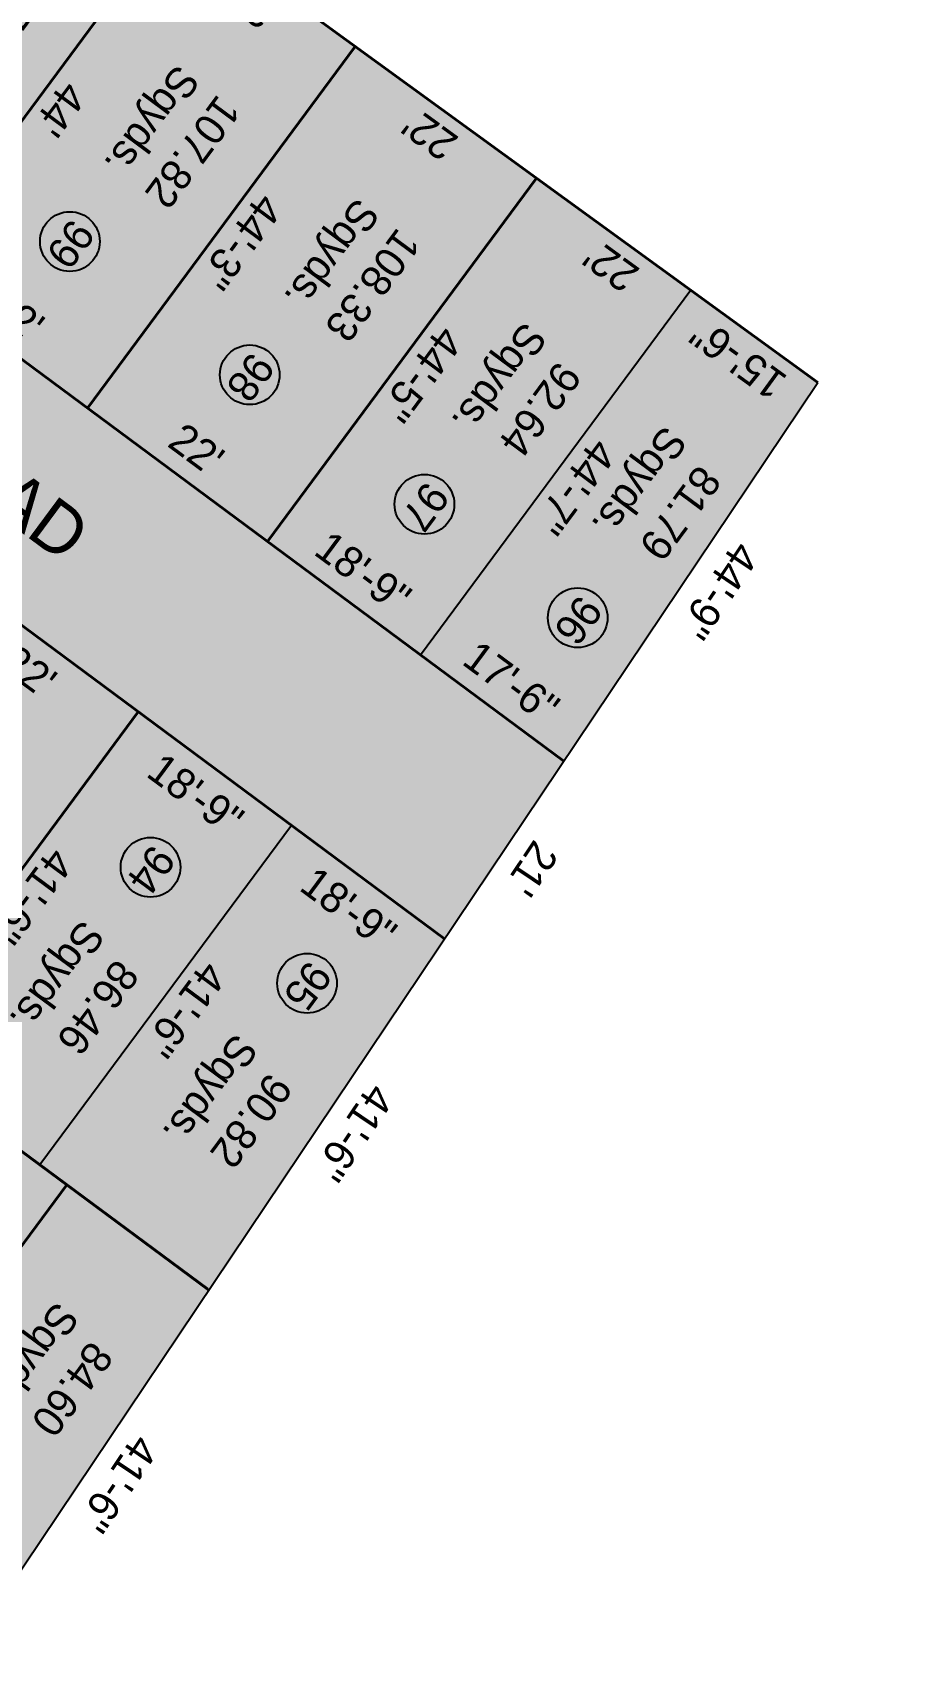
# Model space of a CAD drawing. Header units: inches. Extents: x 762346 to 770488, y 234893 to 242941.
# Drawn here: x 769306 to 770346, y 237923 to 239853 of the extents above; entities that cross this region are included whole.
import ezdxf

# ---------------------------------------------------------------- set-up
doc = ezdxf.new("R2010")
doc.units = ezdxf.units.IN
doc.header["$MEASUREMENT"] = 0
doc.header["$PDMODE"] = 66
doc.layers.get('Defpoints').update_dxf_attribs({"lineweight": 0})
doc.layers.add('DIM', color=5, linetype='Continuous', lineweight=0)
doc.layers.add('Main Road', color=7, linetype='Continuous')
doc.layers.add('Text', color=7, linetype='Continuous')
doc.styles.get("Standard").update_dxf_attribs({"font": 'comic.ttf'})
doc.dimstyles.new('SEC', dxfattribs={"dimtxt": 10, "dimasz": 0.18, "dimexe": 2, "dimexo": 2.0625, "dimgap": 0.25, "dimtad": 0, "dimdec": 1, "dimrnd": 0.0025, "dimzin": 0, "dimdsep": 46, "dimlunit": 4, "dimtxsty": 'Standard', "dimcen": 0.09, "dimclrd": 256, "dimclre": 256, "dimclrt": 256, "dimadec": 0, "dimazin": 0, "dimtfac": 1, "dimtdec": 1, "dimtofl": 0, "dimtmove": 0, "dimatfit": 3, "dimfxl": 1, "dimtolj": 1, "dimtzin": 0, "dimlwd": -1, "dimlwe": -1, "dimarcsym": 0})

# ---------------------------------------------------------------- blocks, each defined once
blk = doc.blocks.new('*D139')
at = {"layer": 'Defpoints', "color": 0, "transparency": 16777216}
for p in [(764652.4, 243582.4, 99.9), (764690.3, 243582.4), (764652.4, 243318.4, 99.9)]:
    blk.add_point(p, dxfattribs=at)
at = {"layer": 'DIM', "color": 5, "transparency": 16777216, "insert": (764690.3, 243450.4), "char_height": 36, "attachment_point": 5, "rotation": 90}
blk.add_mtext("\\A1;22'", dxfattribs=at)
blk = doc.blocks.new('_Oblique')
at = {"color": 0, "linetype": 'ByBlock', "lineweight": -2}
blk.add_line((-0.5, -0.5), (0.5, 0.5), dxfattribs=at)
blk = doc.blocks.new('*D140')
at = {"layer": 'Defpoints', "color": 0, "transparency": 16777216}
for p in [(764652.4, 243807.2, 99.9), (764690.3, 243807.2), (764652.4, 243582.4, 99.9)]:
    blk.add_point(p, dxfattribs=at)
at = {"layer": 'DIM', "color": 5, "transparency": 16777216, "insert": (764690.3, 243694.8), "char_height": 36, "attachment_point": 5, "rotation": 90}
blk.add_mtext('\\A1;18\'-9"', dxfattribs=at)
blk = doc.blocks.new('*D159')
at = {"layer": 'Defpoints', "color": 0, "transparency": 16777216}
for p in [(765150.5, 243611.4), (764652.4, 243582.4, 99.9), (765150.5, 243582.4, 99.9)]:
    blk.add_point(p, dxfattribs=at)
at = {"layer": 'DIM', "color": 5, "transparency": 16777216, "insert": (764901.5, 243611.4), "char_height": 36, "attachment_point": 5}
blk.add_mtext('\\A1;41\'-6"', dxfattribs=at)
blk = doc.blocks.new('*D161')
at = {"layer": 'Defpoints', "color": 0, "transparency": 16777216}
for p in [(765150.5, 243836.2), (764652.4, 243807.2, 99.9), (765150.5, 243807.2, 99.9)]:
    blk.add_point(p, dxfattribs=at)
at = {"layer": 'DIM', "color": 5, "transparency": 16777216, "insert": (764901.5, 243836.2), "char_height": 36, "attachment_point": 5}
blk.add_mtext('\\A1;41\'-6"', dxfattribs=at)
blk = doc.blocks.new('*D162')
at = {"layer": 'Defpoints', "color": 0, "transparency": 16777216}
for p in [(765150.5, 243875.4), (765150.5, 243846.4, 99.9), (765648.6, 243846.4, 99.9)]:
    blk.add_point(p, dxfattribs=at)
at = {"layer": 'DIM', "color": 5, "transparency": 16777216, "insert": (765399.5, 243875.4), "char_height": 36, "attachment_point": 5}
blk.add_mtext('\\A1;41\'-6"', dxfattribs=at)
blk = doc.blocks.new('*D164')
at = {"layer": 'Defpoints', "color": 0, "transparency": 16777216}
for p in [(764362.5, 243321.4), (764400.4, 243321.4, 99.9), (764400.4, 243057.4, 99.9)]:
    blk.add_point(p, dxfattribs=at)
at = {"layer": 'DIM', "color": 5, "transparency": 16777216, "insert": (764362.5, 243189.4), "char_height": 36, "attachment_point": 5, "rotation": 90}
blk.add_mtext("\\A1;22'", dxfattribs=at)
blk = doc.blocks.new('*D165')
at = {"layer": 'Defpoints', "color": 0, "transparency": 16777216}
for p in [(764362.5, 243585.4), (764400.4, 243585.4, 99.9), (764400.4, 243321.4, 99.9)]:
    blk.add_point(p, dxfattribs=at)
at = {"layer": 'DIM', "color": 5, "transparency": 16777216, "insert": (764362.5, 243453.4), "char_height": 36, "attachment_point": 5, "rotation": 90}
blk.add_mtext("\\A1;22'", dxfattribs=at)
blk = doc.blocks.new('*D166')
at = {"layer": 'Defpoints', "color": 0, "transparency": 16777216}
for p in [(764362.5, 243810.2), (764400.4, 243810.2, 99.9), (764400.4, 243585.4, 99.9)]:
    blk.add_point(p, dxfattribs=at)
at = {"layer": 'DIM', "color": 5, "transparency": 16777216, "insert": (764362.5, 243697.8), "char_height": 36, "attachment_point": 5, "rotation": 90}
blk.add_mtext('\\A1;18\'-9"', dxfattribs=at)
blk = doc.blocks.new('*D301')
at = {"layer": 'Defpoints', "color": 0, "transparency": 16777216}
for p in [(764652.4, 244032), (764690.7, 244032), (764652.4, 243807.2)]:
    blk.add_point(p, dxfattribs=at)
at = {"layer": 'DIM', "color": 5, "transparency": 16777216, "insert": (764690.7, 243919.6), "char_height": 36, "attachment_point": 5, "rotation": 90}
blk.add_mtext('\\A1;18\'-9"', dxfattribs=at)
blk = doc.blocks.new('*D233')
at = {"layer": 'Defpoints', "color": 0, "transparency": 16777216}
for p in [(764362.5, 244020.3), (764400.4, 244020.3, 99.9), (764400.4, 243810.2, 99.9)]:
    blk.add_point(p, dxfattribs=at)
at = {"layer": 'DIM', "color": 5, "transparency": 16777216, "insert": (764362.5, 243915.3), "char_height": 36, "attachment_point": 5, "rotation": 90}
blk.add_mtext('\\A1;17\'-6"', dxfattribs=at)
blk = doc.blocks.new('*D243')
at = {"layer": 'Defpoints', "color": 0, "transparency": 16777216}
for p in [(764400.4, 243086.4), (763872.3, 243057.4, 99.9), (764400.4, 243057.4, 99.9)]:
    blk.add_point(p, dxfattribs=at)
at = {"layer": 'DIM', "color": 5, "transparency": 16777216, "insert": (764136.4, 243086.4), "char_height": 36, "attachment_point": 5}
blk.add_mtext("\\A1;44'", dxfattribs=at)
blk = doc.blocks.new('*D244')
at = {"layer": 'Defpoints', "color": 0, "transparency": 16777216}
for p in [(764400.4, 243614.4), (763867.3, 243585.4, 99.9), (764400.4, 243585.4, 99.9)]:
    blk.add_point(p, dxfattribs=at)
at = {"layer": 'DIM', "color": 5, "transparency": 16777216, "insert": (764133.9, 243614.4), "char_height": 36, "attachment_point": 5}
blk.add_mtext('\\A1;44\'-5"', dxfattribs=at)
blk = doc.blocks.new('*D262')
at = {"layer": 'Defpoints', "color": 0, "transparency": 16777216}
for p in [(764400.4, 243350.4), (763869.8, 243321.4, 99.9), (764400.4, 243321.4, 99.9)]:
    blk.add_point(p, dxfattribs=at)
at = {"layer": 'DIM', "color": 5, "transparency": 16777216, "insert": (764135.1, 243350.4), "char_height": 36, "attachment_point": 5}
blk.add_mtext('\\A1;44\'-3"', dxfattribs=at)
blk = doc.blocks.new('*D263')
at = {"layer": 'Defpoints', "color": 0, "transparency": 16777216}
for p in [(764400.4, 243839.2), (763865.2, 243810.2, 99.9), (764400.4, 243810.2, 99.9)]:
    blk.add_point(p, dxfattribs=at)
at = {"layer": 'DIM', "color": 5, "transparency": 16777216, "insert": (764132.8, 243839.2), "char_height": 36, "attachment_point": 5}
blk.add_mtext('\\A1;44\'-7"', dxfattribs=at)
blk = doc.blocks.new('*D297')
at = {"layer": 'Defpoints', "color": 0, "transparency": 16777216}
for p in [(764398.6, 244060.3), (764400.4, 244020.3), (763863.5, 243995.5)]:
    blk.add_point(p, dxfattribs=at)
at = {"layer": 'DIM', "color": 5, "transparency": 16777216, "insert": (764130.1, 244047.9), "char_height": 36, "attachment_point": 5, "rotation": 2.6488}
blk.add_mtext('\\A1;44\'-9"', dxfattribs=at)
blk = doc.blocks.new('*D298')
at = {"layer": 'Defpoints', "color": 0, "transparency": 16777216}
for p in [(764650.6, 244072), (764652.4, 244032), (764400.4, 244020.3)]:
    blk.add_point(p, dxfattribs=at)
at = {"layer": 'DIM', "color": 5, "transparency": 16777216, "insert": (764524.6, 244066.1), "char_height": 36, "attachment_point": 5, "rotation": 2.6488}
blk.add_mtext("\\A1;21'", dxfattribs=at)
blk = doc.blocks.new('*D220')
at = {"layer": 'Defpoints', "color": 0, "transparency": 16777216}
for p in [(765148.7, 244093.9), (765150.5, 244055), (764652.4, 244032)]:
    blk.add_point(p, dxfattribs=at)
at = {"layer": 'DIM', "color": 5, "transparency": 16777216, "insert": (764899.7, 244082.4), "char_height": 36, "attachment_point": 5, "rotation": 2.6488}
blk.add_mtext('\\A1;41\'-6"', dxfattribs=at)
blk = doc.blocks.new('*D221')
at = {"layer": 'Defpoints', "color": 0, "transparency": 16777216}
for p in [(765646.8, 244116.9), (765648.6, 244078.1), (765150.5, 244055)]:
    blk.add_point(p, dxfattribs=at)
at = {"layer": 'DIM', "color": 5, "transparency": 16777216, "insert": (765397.7, 244105.4), "char_height": 36, "attachment_point": 5, "rotation": 2.6488}
blk.add_mtext('\\A1;41\'-6"', dxfattribs=at)
blk = doc.blocks.new('*D299')
at = {"layer": 'Defpoints', "color": 0, "transparency": 16777216}
for p in [(767678.4, 244172), (763857.1, 244132.1), (763863.5, 243995.5)]:
    blk.add_point(p, dxfattribs=at)
at = {"layer": 'DIM', "color": 5, "transparency": 16777216, "insert": (765764.6, 244220.4), "char_height": 36, "attachment_point": 5, "rotation": 2.6488}
blk.add_mtext('\\A1;318\'-3"', dxfattribs=at)
blk = doc.blocks.new('*D300')
at = {"layer": 'Defpoints', "color": 0, "transparency": 16777216}
for p in [(763863.5, 243995.5), (763837, 238451.5), (763916, 238452.2)]:
    blk.add_point(p, dxfattribs=at)
at = {"layer": 'DIM', "color": 5, "transparency": 16777216, "insert": (763810.7, 241223.1), "char_height": 36, "attachment_point": 5, "rotation": 270.5432}
blk.add_mtext("\\A1;462'", dxfattribs=at)
blk = doc.blocks.new('*D212')
at = {"layer": 'Defpoints', "color": 0, "transparency": 16777216}
for p in [(763869.8, 243321.4), (763902.6, 243321.7), (763872.3, 243057.4)]:
    blk.add_point(p, dxfattribs=at)
at = {"layer": 'DIM', "color": 5, "transparency": 16777216, "insert": (763903.8, 243189.7), "char_height": 36, "attachment_point": 5, "rotation": 270.5432}
blk.add_mtext("\\A1;22'", dxfattribs=at)
blk = doc.blocks.new('*D272')
at = {"layer": 'Defpoints', "color": 0, "transparency": 16777216}
for p in [(763867.3, 243585.4), (763900.1, 243585.7), (763869.8, 243321.4)]:
    blk.add_point(p, dxfattribs=at)
at = {"layer": 'DIM', "color": 5, "transparency": 16777216, "insert": (763901.3, 243453.7), "char_height": 36, "attachment_point": 5, "rotation": 270.5432}
blk.add_mtext("\\A1;22'", dxfattribs=at)
blk = doc.blocks.new('*D273')
at = {"layer": 'Defpoints', "color": 0, "transparency": 16777216}
for p in [(763864.8, 243849.4), (763897.6, 243849.7), (763867.3, 243585.4)]:
    blk.add_point(p, dxfattribs=at)
at = {"layer": 'DIM', "color": 5, "transparency": 16777216, "insert": (763898.8, 243717.7), "char_height": 36, "attachment_point": 5, "rotation": 270.5432}
blk.add_mtext("\\A1;22'", dxfattribs=at)
blk = doc.blocks.new('*D274')
at = {"layer": 'Defpoints', "color": 0, "transparency": 16777216}
for p in [(763863.5, 243995.5), (763896.2, 243995.8), (763865.2, 243810.2)]:
    blk.add_point(p, dxfattribs=at)
at = {"layer": 'DIM', "color": 5, "transparency": 16777216, "insert": (763897.1, 243903.2), "char_height": 36, "attachment_point": 5, "rotation": 270.5432}
blk.add_mtext('\\A1;15\'-6"', dxfattribs=at)
blk = doc.blocks.new('ram')
h = blk.add_hatch(color=9)
h.dxf.hatch_style = 1
h.paths.add_polyline_path([(767180.38, 244148.95), (766928.38, 244137.29), (766928.38, 242250.42), (765900.58, 242250.42), (765900.58, 244089.74), (765648.58, 244078.08), (765648.58, 242250.42), (764652.41, 242250.42), (764652.41, 244032), (764400.41, 244020.34), (764400.41, 242253.42), (763879.97, 242253.42), (763882.39, 241998.42), (764400.41, 241998.42), (764400.41, 240114.2), (763900.25, 240114.2), (763902.64, 239862.2), (767662.2, 239862.2), (767662.2, 240114.2), (767180.38, 240114.2), (767180.38, 240235.14), (767662.2, 240235.14), (769262.47, 240358.15), (769256.94, 240456.72), (769185.91, 240476.03), (769326.83, 240483.92), (769250.45, 240504.25), (769244.43, 240611.81), (767648.38, 240489.13), (767180.38, 240489.13)])
h.paths.add_polyline_path([(766928.38, 241998.42), (766928.38, 240114.2), (765900.58, 240114.2), (765900.58, 241998.42)], flags=16)
h.paths.add_polyline_path([(765648.58, 241998.42), (765648.58, 240114.2), (764652.41, 240114.2), (764652.41, 241998.42)], flags=16)
at = {"true_color": 0xfecc66}
h = blk.add_hatch(color=31, dxfattribs=at)
h.dxf.hatch_style = 1
h.paths.add_polyline_path([(765648.58, 244078.08), (764652.41, 244032), (764652.41, 242250.42), (765648.58, 242250.42)])
at = {"true_color": 0x7aafdf}
h = blk.add_hatch(color=143, dxfattribs=at)
h.dxf.hatch_style = 1
h.paths.add_polyline_path([(764400.41, 244020.34), (763863.45, 243995.5), (763879.97, 242253.42), (764400.41, 242253.42)])
at = {"lineweight": 40}
for p, q in [((765150.49, 244052.78), (765150.49, 242295.42)), ((763916.01, 238452.21), (763863.45, 243995.5))]:
    blk.add_line(p, q, dxfattribs=at)
at = {"linetype": 'Continuous', "lineweight": 40}
for p, q in [((764652.41, 244032), (764652.41, 242250.42)), ((764400.41, 244020.34), (764400.41, 242253.42))]:
    blk.add_line(p, q, dxfattribs=at)
for points in [[(768824.52, 244225.01), (763863.45, 243995.5)], [(763865.21, 243810.2), (764400.41, 243810.2)], [(764652.41, 243807.2), (765150.49, 243807.2)]]:
    blk.add_lwpolyline(points)
at = {"lineweight": 40}
for points in [[(765150.49, 242250.42), (765150.49, 244055.04)], [(765648.58, 243846.42), (765150.49, 243846.42)], [(764400.41, 243585.42), (763867.34, 243585.42)], [(765648.58, 243582.42), (764652.41, 243582.42)], [(764400.41, 243321.42), (763869.84, 243321.42)], [(764400.41, 243057.42), (763872.35, 243057.42)]]:
    blk.add_lwpolyline(points, dxfattribs=at)
for centre in [(764254.91, 243932.86), (764791.01, 243932.86), (764254.91, 243708.08), (764791.01, 243703.16), (764254.91, 243451.76), (764254.91, 243187.76)]:
    blk.add_circle(centre, 35.16)
at = {"layer": 'Main Road', "lineweight": 40, "insert": (764504.63, 242718.19, -99.87), "char_height": 60, "attachment_point": 1, "rotation": 90}
blk.add_mtext_dynamic_manual_height_columns('21\'-0" WIDE ROAD ', width=4787.4791, gutter_width=50, heights=[0], dxfattribs=at)
at = {"layer": 'Text', "lineweight": 40, "char_height": 36}
for s, insert, attachment_point in [('\\pxqc;84.60\\PSqyds.', (765242.04, 243906.53, -99.87), 7), ('\\pxqc;90.82\\PSqyds.', (765058.95, 243887.86, -99.87), 9), ('\\pxqc;81.79\\PSqyds.', (764182.22, 243868.06, -99.87), 9), ('\\pxqc;92.64\\PSqyds.', (764182.22, 243662.56, -99.87), 9), ('\\pxqc;86.46\\PSqyds.', (765058.95, 243663.08, -99.87), 9), ('\\pxqc;108.33\\PSqyds.', (764182.22, 243417, -99.87), 9), ('\\pxqc;107.82\\PSqyds.', (764182.22, 243153, -99.87), 9), ('\\pxqc;107.31\\PSqyds.', (764182.22, 242889, -99.87), 9)]:
    blk.add_mtext_dynamic_manual_height_columns(s, width=196.5811, gutter_width=50, heights=[0], dxfattribs=dict(at, insert=insert, attachment_point=attachment_point))
at = {"layer": 'Text', "char_height": 36, "attachment_point": 9}
for s, insert in [('\\pxqc;96', (766650.64, 243917.01)), ('\\pxqc;95', (767186.74, 243917.01)), ('\\pxqc;97', (766650.64, 243692.23)), ('\\pxqc;94', (767186.74, 243687.31)), ('\\pxqc;98', (766650.64, 243435.91)), ('\\pxqc;99', (766650.64, 243171.91))]:
    blk.add_mtext_dynamic_manual_height_columns(s, width=4787.4791, gutter_width=50, heights=[0], dxfattribs=dict(at, insert=insert))
at = {"layer": 'DIM'}
for p1, p2, distance, picture, middle in [((767678.38, 244171.99), (763863.45, 243995.5), -136.78, '*D299', (765764.6, 244220.38)), ((764400.41, 243810.2), (764400.41, 244020.34), 37.89, '*D233', (764362.52, 243915.27, -99.87)), ((763867.34, 243585.42), (763864.84, 243849.42), -32.74, '*D273', (763898.83, 243717.73)), ((764400.41, 243585.42), (764400.41, 243810.2), 37.89, '*D166', (764362.52, 243697.81, -99.87)), ((764652.41, 243582.42), (764652.41, 243807.2), -37.89, '*D140', (764690.3, 243694.81, -99.87)), ((763869.84, 243321.42), (763867.34, 243585.42), -32.74, '*D272', (763901.33, 243453.73)), ((764400.41, 243321.42), (764400.41, 243585.42), 37.89, '*D165', (764362.52, 243453.42, -99.87)), ((764652.41, 243318.42), (764652.41, 243582.42), -37.89, '*D139', (764690.3, 243450.42, -99.87)), ((763872.35, 243057.42), (763869.84, 243321.42), -32.74, '*D212', (763903.84, 243189.73)), ((764400.41, 243057.42), (764400.41, 243321.42), 37.89, '*D164', (764362.52, 243189.42, -99.87))]:
    dim = blk.add_aligned_dim(p1=p1, p2=p2, distance=distance, dimstyle='SEC', override={"dimtxt": 36, "dimasz": 12, "dimse1": 1, "dimse2": 1, "dimsd1": 1, "dimsd2": 1, "dimclrt": 5, "dimldrblk": 'Oblique', "dimfxl": 0.18, "dimtfillclr": 3}, dxfattribs=at)
    dim.commit()
    dim.dimension.update_dxf_attribs({"geometry": picture, "text_midpoint": middle})
for p1, p2, distance, text, picture, middle in [((765150.49, 244055.04), (765648.58, 244078.08), 38.9, '41\'-6"', '*D221', (765397.74, 244105.43)), ((764652.41, 244032), (765150.49, 244055.04), 38.9, '41\'-6"', '*D220', (764899.65, 244082.38)), ((764400.41, 244020.34), (764652.41, 244032), 40.02, "21'", '*D298', (764524.56, 244066.15)), ((763863.45, 243995.5), (764400.41, 244020.34), 40.02, '44\'-9"', '*D297', (764130.08, 244047.9)), ((763863.45, 243995.5), (763916.01, 238452.21), -79.02, "462'", '*D300', (763810.71, 241223.1)), ((763865.21, 243810.2), (763863.45, 243995.5), -32.74, '15\'-6"', '*D274', (763897.07, 243903.16))]:
    dim = blk.add_aligned_dim(p1=p1, p2=p2, distance=distance, text=text, dimstyle='SEC', override={"dimtxt": 36, "dimasz": 12, "dimse1": 1, "dimse2": 1, "dimsd1": 1, "dimsd2": 1, "dimclrt": 5, "dimldrblk": 'Oblique', "dimfxl": 0.18, "dimtfillclr": 3}, dxfattribs=at)
    dim.commit()
    dim.dimension.update_dxf_attribs({"geometry": picture, "text_midpoint": middle})
for base, p1, p2, angle, picture, middle in [((764690.72, 244032), (764652.41, 243807.2), (764652.41, 244032), 90, '*D301', (764690.72, 243919.6)), ((765150.49, 243875.4, -99.87), (765648.58, 243846.42), (765150.49, 243846.42), 180, '*D162', (765399.54, 243875.4, -99.87))]:
    dim = blk.add_linear_dim(base=base, p1=p1, p2=p2, angle=angle, dimstyle='SEC', override={"dimtxt": 36, "dimasz": 12, "dimse1": 1, "dimse2": 1, "dimsd1": 1, "dimsd2": 1, "dimclrt": 5, "dimldrblk": 'Oblique', "dimfxl": 0.18, "dimtfillclr": 3}, dxfattribs=at)
    dim.commit()
    dim.dimension.update_dxf_attribs({"geometry": picture, "text_midpoint": middle})
for base, p1, p2, picture, middle in [((764400.41, 243839.18, -99.87), (763865.21, 243810.2), (764400.41, 243810.2), '*D263', (764132.81, 243839.18, -99.87)), ((765150.49, 243836.18, -99.87), (764652.41, 243807.2), (765150.49, 243807.2), '*D161', (764901.45, 243836.18, -99.87)), ((764400.41, 243614.4, -99.87), (763867.34, 243585.42), (764400.41, 243585.42), '*D244', (764133.87, 243614.4, -99.87)), ((765150.49, 243611.4, -99.87), (764652.41, 243582.42), (765150.49, 243582.42), '*D159', (764901.45, 243611.4, -99.87)), ((764400.41, 243086.4, -99.87), (763872.35, 243057.42), (764400.41, 243057.42), '*D243', (764136.38, 243086.4, -99.87))]:
    dim = blk.add_linear_dim(base=base, p1=p1, p2=p2, dimstyle='SEC', override={"dimtxt": 36, "dimasz": 12, "dimse1": 1, "dimse2": 1, "dimsd1": 1, "dimsd2": 1, "dimclrt": 5, "dimldrblk": 'Oblique', "dimfxl": 0.18, "dimtfillclr": 3}, dxfattribs=at)
    dim.commit()
    dim.dimension.update_dxf_attribs({"geometry": picture, "text_midpoint": middle})
dim = blk.add_linear_dim(base=(764400.41, 243350.4, -99.87), p1=(763869.84, 243321.42), p2=(764400.41, 243321.42), text='44\'-3"', dimstyle='SEC', override={"dimtxt": 36, "dimasz": 12, "dimse1": 1, "dimse2": 1, "dimsd1": 1, "dimsd2": 1, "dimclrt": 5, "dimldrblk": 'Oblique', "dimfxl": 0.18, "dimtfillclr": 3}, dxfattribs=at)
dim.commit()
dim.dimension.update_dxf_attribs({"geometry": '*D262', "text_midpoint": (764135.13, 243350.4, -99.87)})

msp = doc.modelspace()

# ---------------------------------------------------------------- block references
at = {"rotation": 233.4756329251595}
msp.add_blockref('ram', (1028780.8, 998502.3), dxfattribs=at)

doc.saveas('drawing.dxf')
